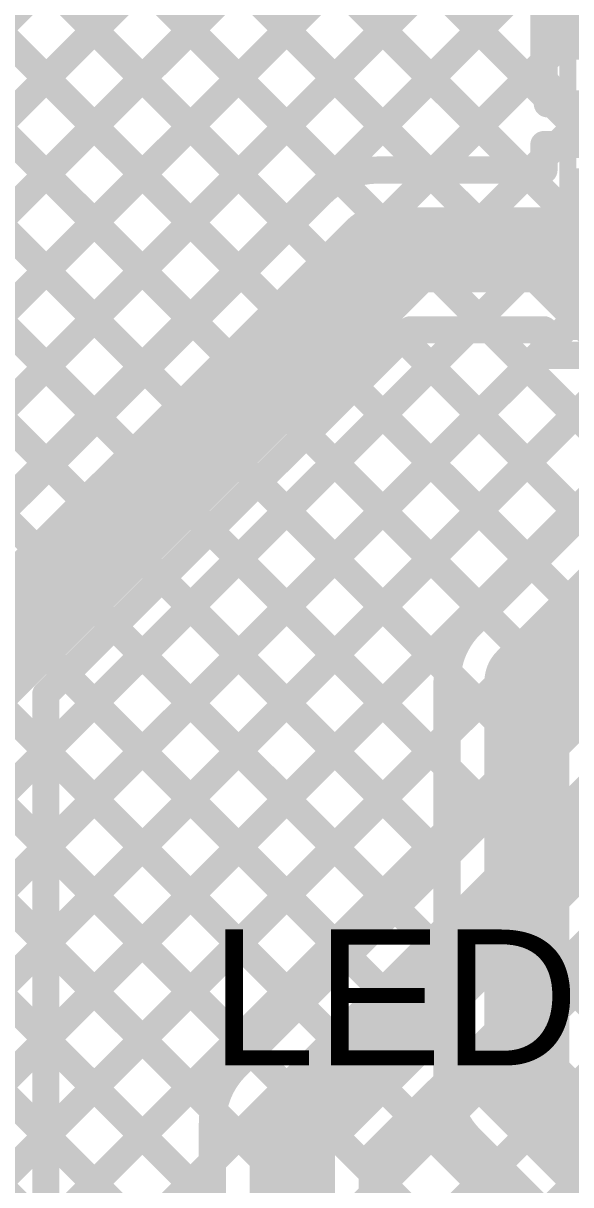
# Model space of a CAD drawing. Header units: millimetres. Extents: x 0 to 214, y 0 to 214.
# Drawn here: x 4.2549 to 4.4159, y 1.0339 to 1.3757 of the extents above; entities that cross this region are included whole.
import ezdxf

# ---------------------------------------------------------------- set-up
doc = ezdxf.new("R2010")
doc.units = ezdxf.units.MM
doc.header["$MEASUREMENT"] = 0
for name, color, linetype in [('BottomLayer', 5, 'Continuous'), ('TopLayer', 1, 'Continuous'), ('TopOverlay', 2, 'Continuous'), ('TopPaste', 8, 'Continuous'), ('TopSolder', 216, 'Continuous')]:
    doc.layers.add(name, color=color, linetype=linetype)
doc.styles.add('Arial', font='', dxfattribs={"height": 0.2})
doc.styles.get('Arial').set_extended_font_data('Arial')

# ---------------------------------------------------------------- blocks, each defined once
blk = doc.blocks.new('RES_0805_44')
at = {"layer": 'TopLayer'}
for points in [[(-0.06, 0.025), (-0.02, 0.025), (-0.02, -0.025), (-0.06, -0.025)], [(0.02, 0.025), (0.06, 0.025), (0.06, -0.025), (0.02, -0.025)]]:
    blk.add_hatch(color=1, dxfattribs=at).paths.add_polyline_path(points)
at = {"layer": 'TopPaste'}
for points in [[(-0.06, 0.025), (-0.02, 0.025), (-0.02, -0.025), (-0.06, -0.025)], [(0.02, 0.025), (0.06, 0.025), (0.06, -0.025), (0.02, -0.025)]]:
    blk.add_hatch(color=8, dxfattribs=at).paths.add_polyline_path(points)
at = {"layer": 'TopSolder'}
for points in [[(-0.064, 0.029), (-0.016, 0.029), (-0.016, -0.029), (-0.064, -0.029)], [(0.016, 0.029), (0.064, 0.029), (0.064, -0.029), (0.016, -0.029)]]:
    blk.add_hatch(color=216, dxfattribs=at).paths.add_polyline_path(points)
at = {"layer": 'TopOverlay', "const_width": 0.005}
for points in [[(0.064, 0.029), (-0.064, 0.029)], [(-0.064, -0.029), (-0.064, 0.029)], [(0.064, -0.029), (0.064, 0.029)], [(0.064, -0.029), (-0.064, -0.029)]]:
    blk.add_lwpolyline(points, dxfattribs=at)
at = {"layer": 'TopOverlay', "const_width": 0.0025}
for points in [[(-0.06525, 0.029, 1), (-0.06275, 0.029, 1)], [(-0.06525, 0.029, 1), (-0.06275, 0.029, 1)], [(0.06275, 0.029, 1), (0.06525, 0.029, 1)], [(0.06275, 0.029, 1), (0.06525, 0.029, 1)], [(-0.06525, -0.029, 1), (-0.06275, -0.029, 1)], [(-0.06525, -0.029, 1), (-0.06275, -0.029, 1)], [(0.06275, -0.029, 1), (0.06525, -0.029, 1)], [(0.06275, -0.029, 1), (0.06525, -0.029, 1)]]:
    blk.add_lwpolyline(points, format="xyb", close=True, dxfattribs=at)

msp = doc.modelspace()

# ---------------------------------------------------------------- linework, layer by layer
at = {"layer": 'BottomLayer'}
for points, const_width in [([(4.179, 1.30514), (4.925, 2.05114)], 0.008), ([(4.179, 1.27686), (4.925, 2.02286)], 0.008), ([(4.179, 1.24858), (4.925, 1.99458)], 0.008), ([(4.179, 1.22029), (4.57804, 1.61933)], 0.008), ([(4.179, 1.61181), (4.57719, 1.21361)], 0.008), ([(4.179, 1.19201), (4.57945, 1.59246)], 0.008), ([(4.179, 1.58352), (4.51256, 1.24996)], 0.008), ([(4.179, 1.16372), (4.583, 1.56772)], 0.008), ([(4.179, 1.55524), (4.48574, 1.2485)], 0.008), ([(4.179, 1.13544), (4.583, 1.53944)], 0.008), ([(4.179, 1.52695), (4.45745, 1.2485)], 0.008), ([(4.179, 1.10715), (4.583, 1.51115)], 0.008), ([(4.179, 1.49867), (4.43306, 1.24461)], 0.008), ([(4.179, 1.07887), (4.583, 1.48287)], 0.008), ([(4.179, 1.47038), (4.41858, 1.23081)], 0.008), ([(4.179, 1.05059), (4.583, 1.45459)], 0.008), ([(4.179, 1.4421), (4.40443, 1.21667)], 0.008), ([(4.179, 1.0223), (4.583, 1.4263)], 0.008), ([(4.179, 1.41382), (4.39029, 1.20253)], 0.008), ([(4.179, 0.99402), (4.583, 1.39802)], 0.008), ([(4.179, 1.38553), (4.37967, 1.18486)], 0.008), ([(4.179, 1.35725), (4.3795, 1.15675)], 0.008), ([(4.179, 1.32896), (4.3795, 1.12846)], 0.008), ([(4.179, 1.30068), (4.3795, 1.10018)], 0.008), ([(4.179, 1.27239), (4.3795, 1.07189)], 0.008), ([(4.179, 1.24411), (4.49611, 0.927)], 0.008), ([(4.3864, 1.19863), (4.42937, 1.2416)], 0.008), ([(4.403, 1.182), (4.446, 1.225)], 0.025), ([(4.179, 1.21583), (4.46783, 0.927)], 0.008), ([(4.403, 1.064), (4.403, 1.182)], 0.025), ([(4.179, 1.18754), (4.44111, 0.92543)], 0.008), ([(4.3795, 1.064), (4.3795, 1.182)], 0.008), ([(4.179, 0.96573), (4.3795, 1.16623)], 0.008), ([(4.179, 1.15926), (4.43034, 0.90792)], 0.008), ([(4.179, 0.93745), (4.3795, 1.13795)], 0.008), ([(4.179, 1.13097), (4.42147, 0.8885)], 0.008), ([(4.179, 0.90916), (4.3795, 1.10966)], 0.008), ([(4.179, 1.10269), (4.39319, 0.8885)], 0.008), ([(4.179, 0.88088), (4.3795, 1.08138)], 0.008), ([(4.403, 1.064), (4.45, 1.017)], 0.025), ([(4.19152, 0.86511), (4.38133, 1.05492)], 0.008), ([(4.3864, 1.04737), (4.43337, 1.0004)], 0.008), ([(4.20566, 0.85097), (4.39423, 1.03954)], 0.008)]:
    msp.add_lwpolyline(points, dxfattribs=dict(at, const_width=const_width))
for points, const_width in [([(4.41658, 1.23081, 1), (4.42058, 1.23081, 1)], 0.004), ([(4.40243, 1.21667, 1), (4.40643, 1.21667, 1)], 0.004), ([(4.38829, 1.20253, 1), (4.39229, 1.20253, 1)], 0.004), ([(4.38438, 1.19862, 1), (4.38838, 1.19862, 1)], 0.004), ([(4.3844, 1.19863, 1), (4.3884, 1.19863, 1)], 0.004), ([(4.3844, 1.19863, 1), (4.3884, 1.19863, 1)], 0.004), ([(4.39675, 1.182, 1), (4.40925, 1.182, 1)], 0.0125), ([(4.39675, 1.182, 1), (4.40925, 1.182, 1)], 0.0125), ([(4.37767, 1.18486, 1), (4.38167, 1.18486, 1)], 0.004), ([(4.3775, 1.182, 1), (4.3815, 1.182, 1)], 0.004), ([(4.3775, 1.182, 1), (4.3815, 1.182, 1)], 0.004), ([(4.3775, 1.182, 1), (4.3815, 1.182, 1)], 0.004), ([(4.3775, 1.16623, 1), (4.3815, 1.16623, 1)], 0.004), ([(4.3775, 1.15675, 1), (4.3815, 1.15675, 1)], 0.004), ([(4.3775, 1.13795, 1), (4.3815, 1.13795, 1)], 0.004), ([(4.3775, 1.12846, 1), (4.3815, 1.12846, 1)], 0.004), ([(4.3775, 1.10966, 1), (4.3815, 1.10966, 1)], 0.004), ([(4.3775, 1.10018, 1), (4.3815, 1.10018, 1)], 0.004), ([(4.3775, 1.08138, 1), (4.3815, 1.08138, 1)], 0.004), ([(4.3775, 1.07189, 1), (4.3815, 1.07189, 1)], 0.004), ([(4.39675, 1.064, 1), (4.40925, 1.064, 1)], 0.0125), ([(4.39675, 1.064, 1), (4.40925, 1.064, 1)], 0.0125), ([(4.3775, 1.064, 1), (4.3815, 1.064, 1)], 0.004), ([(4.3775, 1.064, 1), (4.3815, 1.064, 1)], 0.004), ([(4.3775, 1.064, 1), (4.3815, 1.064, 1)], 0.004), ([(4.37932, 1.05492, 1), (4.38333, 1.05492, 1)], 0.004), ([(4.38438, 1.04738, 1), (4.38838, 1.04738, 1)], 0.004), ([(4.3844, 1.04737, 1), (4.3884, 1.04737, 1)], 0.004), ([(4.3844, 1.04737, 1), (4.3884, 1.04737, 1)], 0.004), ([(4.39223, 1.03954, 1), (4.39623, 1.03954, 1)], 0.004)]:
    msp.add_lwpolyline(points, format="xyb", close=True, dxfattribs=dict(at, const_width=const_width))
at = {"layer": 'BottomLayer', "const_width": 0.008}
for points in [[(4.3795, 1.182, -0.199188), (4.3864, 1.19863)], [(4.3795, 1.182, -0.198912), (4.38638, 1.19862)], [(4.3864, 1.04737, -0.199188), (4.3795, 1.064)], [(4.38638, 1.04738, -0.198912), (4.3795, 1.064)]]:
    msp.add_lwpolyline(points, format="xyb", dxfattribs=at)
at = {"layer": 'TopLayer'}
for points, const_width in [([(3.981, 1.10714), (4.44586, 1.572)], 0.008), ([(3.98264, 1.05222), (4.50242, 1.572)], 0.008), ([(3.98584, 1.0837), (4.47414, 1.572)], 0.008), ([(3.99994, 1.04124), (4.53071, 1.572)], 0.008), ([(4.07738, 1.572), (4.33308, 1.31631)], 0.008), ([(4.10567, 1.572), (4.34794, 1.32973)], 0.008), ([(4.13395, 1.572), (4.37345, 1.3325)], 0.008), ([(4.16224, 1.572), (4.40174, 1.3325)], 0.008), ([(4.19052, 1.572), (4.409, 1.35352)], 0.008), ([(4.06051, 1.56059), (4.31893, 1.30217)], 0.008), ([(4.04636, 1.54645), (4.30479, 1.28802)], 0.008), ([(4.03222, 1.53231), (4.29065, 1.27388)], 0.008), ([(4.01808, 1.51817), (4.27651, 1.25974)], 0.008), ([(4.00394, 1.50403), (4.26236, 1.2456)], 0.008), ([(4.02823, 1.04124), (4.409, 1.42201)], 0.008), ([(4.408, 1.358), (4.408, 1.42)], 0.008), ([(4.05651, 1.04124), (4.408, 1.39272)], 0.008), ([(4.37606, 1.3325), (4.408, 1.36444)], 0.008), ([(4.409, 1.352), (4.409, 1.358)], 0.008), ([(4.409, 1.352), (4.58963, 1.352)], 0.008), ([(4.41052, 1.352), (4.42252, 1.34)], 0.008), ([(4.41185, 1.34), (4.42385, 1.352)], 0.008), ([(4.408, 1.3325), (4.408, 1.34)], 0.008), ([(4.408, 1.34), (4.4775, 1.34)], 0.008), ([(4.408, 1.33615), (4.41185, 1.34)], 0.008), ([(4.40435, 1.3325), (4.408, 1.33615)], 0.008), ([(4.359, 1.3325), (4.408, 1.3325)], 0.008), ([(4.2214, 1.20463), (4.34237, 1.3256)], 0.008), ([(4.238, 1.188), (4.359, 1.309)], 0.025), ([(4.359, 1.309), (4.444, 1.309)], 0.025), ([(4.2615, 1.17827), (4.36873, 1.2855)], 0.008), ([(4.2615, 1.16137), (4.38563, 1.2855)], 0.008), ([(4.36873, 1.2855), (4.408, 1.2855)], 0.008), ([(4.39217, 1.2855), (4.49962, 1.17805)], 0.008), ([(4.408, 1.278), (4.408, 1.2855)], 0.008), ([(4.36631, 1.28308), (4.47133, 1.17805)], 0.008), ([(4.2615, 1.13309), (4.408, 1.27959)], 0.008), ([(4.2615, 1.07652), (4.46298, 1.278)], 0.008), ([(4.2615, 1.1048), (4.4347, 1.278)], 0.008), ([(4.408, 1.278), (4.48, 1.278)], 0.008), ([(4.2615, 1.04823), (4.4825, 1.26923)], 0.008), ([(4.35217, 1.26893), (4.44305, 1.17805)], 0.008), ([(4.33803, 1.25479), (4.42081, 1.172)], 0.008), ([(4.2615, 1.01995), (4.4825, 1.24095)], 0.008), ([(4.32388, 1.24065), (4.40665, 1.15788)], 0.008), ([(4.30974, 1.22651), (4.39251, 1.14374)], 0.008), ([(4.2956, 1.21236), (4.37836, 1.1296)], 0.008), ([(4.28146, 1.19822), (4.36422, 1.11546)], 0.008), ([(4.26731, 1.18408), (4.35008, 1.10131)], 0.008), ([(4.2615, 0.546), (4.2615, 1.17827)], 0.008), ([(4.3174, 1.06863), (4.41992, 1.17115)], 0.008), ([(4.334, 1.052), (4.43655, 1.15455)], 0.025), ([(4.2615, 1.16161), (4.33594, 1.08717)], 0.008), ([(4.2615, 1.13333), (4.3218, 1.07303)], 0.008), ([(4.3575, 1.04227), (4.44629, 1.13105)], 0.008), ([(4.3575, 1.0311), (4.45746, 1.13105)], 0.008), ([(4.2615, 1.10504), (4.3108, 1.05574)], 0.008), ([(4.4116, 1.09636), (4.523, 0.98496)], 0.008), ([(4.39746, 1.08222), (4.523, 0.95668)], 0.008), ([(4.2615, 1.07676), (4.3105, 1.02776)], 0.008), ([(4.3575, 1.00281), (4.43326, 1.07857)], 0.008), ([(4.3575, 0.97453), (4.45032, 1.06735)], 0.008), ([(4.38331, 1.06808), (4.52022, 0.93117)], 0.008), ([(4.334, 0.782), (4.334, 1.052)], 0.025), ([(4.36917, 1.05394), (4.49194, 0.93117)], 0.008), ([(4.3105, 0.782), (4.3105, 1.052)], 0.008), ([(4.2615, 1.04847), (4.3105, 0.99947)], 0.008), ([(4.3575, 0.782), (4.3575, 1.04227)], 0.008), ([(4.2615, 0.99166), (4.3105, 1.04066)], 0.008), ([(4.3575, 1.03733), (4.46733, 0.9275)], 0.008)]:
    msp.add_lwpolyline(points, dxfattribs=dict(at, const_width=const_width))
for points, const_width in [([(4.406, 1.36444, 1), (4.41, 1.36444, 1)], 0.004), ([(4.406, 1.358, 1), (4.41, 1.358, 1)], 0.004), ([(4.407, 1.358, 1), (4.411, 1.358, 1)], 0.004), ([(4.407, 1.35352, 1), (4.411, 1.35352, 1)], 0.004), ([(4.407, 1.352, 1), (4.411, 1.352, 1)], 0.004), ([(4.407, 1.352, 1), (4.411, 1.352, 1)], 0.004), ([(4.40852, 1.352, 1), (4.41252, 1.352, 1)], 0.004), ([(4.406, 1.34, 1), (4.41, 1.34, 1)], 0.004), ([(4.406, 1.34, 1), (4.41, 1.34, 1)], 0.004), ([(4.40985, 1.34, 1), (4.41385, 1.34, 1)], 0.004), ([(4.40985, 1.34, 1), (4.41385, 1.34, 1)], 0.004), ([(4.406, 1.33615, 1), (4.41, 1.33615, 1)], 0.004), ([(4.406, 1.33615, 1), (4.41, 1.33615, 1)], 0.004), ([(4.34594, 1.32973, 1), (4.34994, 1.32973, 1)], 0.004), ([(4.357, 1.3325, 1), (4.361, 1.3325, 1)], 0.004), ([(4.357, 1.3325, 1), (4.361, 1.3325, 1)], 0.004), ([(4.357, 1.3325, 1), (4.361, 1.3325, 1)], 0.004), ([(4.37145, 1.3325, 1), (4.37545, 1.3325, 1)], 0.004), ([(4.37406, 1.3325, 1), (4.37806, 1.3325, 1)], 0.004), ([(4.39974, 1.3325, 1), (4.40374, 1.3325, 1)], 0.004), ([(4.40235, 1.3325, 1), (4.40635, 1.3325, 1)], 0.004), ([(4.406, 1.3325, 1), (4.41, 1.3325, 1)], 0.004), ([(4.406, 1.3325, 1), (4.41, 1.3325, 1)], 0.004), ([(4.34037, 1.3256, 1), (4.34437, 1.3256, 1)], 0.004), ([(4.34037, 1.3256, 1), (4.34437, 1.3256, 1)], 0.004), ([(4.34038, 1.32562, 1), (4.34438, 1.32562, 1)], 0.004), ([(4.33108, 1.31631, 1), (4.33508, 1.31631, 1)], 0.004), ([(4.35275, 1.309, 1), (4.36525, 1.309, 1)], 0.0125), ([(4.35275, 1.309, 1), (4.36525, 1.309, 1)], 0.0125), ([(4.31693, 1.30217, 1), (4.32093, 1.30217, 1)], 0.004), ([(4.30279, 1.28802, 1), (4.30679, 1.28802, 1)], 0.004), ([(4.36673, 1.2855, 1), (4.37073, 1.2855, 1)], 0.004), ([(4.36673, 1.2855, 1), (4.37073, 1.2855, 1)], 0.004), ([(4.38363, 1.2855, 1), (4.38763, 1.2855, 1)], 0.004), ([(4.39017, 1.2855, 1), (4.39417, 1.2855, 1)], 0.004), ([(4.406, 1.2855, 1), (4.41, 1.2855, 1)], 0.004), ([(4.406, 1.2855, 1), (4.41, 1.2855, 1)], 0.004), ([(4.36431, 1.28308, 1), (4.36831, 1.28308, 1)], 0.004), ([(4.406, 1.27959, 1), (4.41, 1.27959, 1)], 0.004), ([(4.406, 1.278, 1), (4.41, 1.278, 1)], 0.004), ([(4.406, 1.278, 1), (4.41, 1.278, 1)], 0.004), ([(4.28865, 1.27388, 1), (4.29265, 1.27388, 1)], 0.004), ([(4.35017, 1.26893, 1), (4.35417, 1.26893, 1)], 0.004), ([(4.27451, 1.25974, 1), (4.27851, 1.25974, 1)], 0.004), ([(4.33603, 1.25479, 1), (4.34002, 1.25479, 1)], 0.004), ([(4.26036, 1.2456, 1), (4.26436, 1.2456, 1)], 0.004), ([(4.32188, 1.24065, 1), (4.32588, 1.24065, 1)], 0.004), ([(4.30774, 1.22651, 1), (4.31174, 1.22651, 1)], 0.004), ([(4.2936, 1.21236, 1), (4.2976, 1.21236, 1)], 0.004), ([(4.27946, 1.19822, 1), (4.28346, 1.19822, 1)], 0.004), ([(4.26531, 1.18408, 1), (4.26931, 1.18408, 1)], 0.004), ([(4.2595, 1.17827, 1), (4.2635, 1.17827, 1)], 0.004), ([(4.2595, 1.17827, 1), (4.2635, 1.17827, 1)], 0.004), ([(4.2595, 1.16161, 1), (4.2635, 1.16161, 1)], 0.004), ([(4.2595, 1.16137, 1), (4.2635, 1.16137, 1)], 0.004), ([(4.40465, 1.15788, 1), (4.40865, 1.15788, 1)], 0.004), ([(4.39051, 1.14374, 1), (4.39451, 1.14374, 1)], 0.004), ([(4.2595, 1.13333, 1), (4.2635, 1.13333, 1)], 0.004), ([(4.2595, 1.13309, 1), (4.2635, 1.13309, 1)], 0.004), ([(4.37636, 1.1296, 1), (4.38036, 1.1296, 1)], 0.004), ([(4.36222, 1.11546, 1), (4.36622, 1.11546, 1)], 0.004), ([(4.2595, 1.10504, 1), (4.2635, 1.10504, 1)], 0.004), ([(4.2595, 1.1048, 1), (4.2635, 1.1048, 1)], 0.004), ([(4.34808, 1.10131, 1), (4.35208, 1.10131, 1)], 0.004), ([(4.4096, 1.09636, 1), (4.4136, 1.09636, 1)], 0.004), ([(4.33394, 1.08717, 1), (4.33794, 1.08717, 1)], 0.004), ([(4.39546, 1.08222, 1), (4.39946, 1.08222, 1)], 0.004), ([(4.2595, 1.07676, 1), (4.2635, 1.07676, 1)], 0.004), ([(4.2595, 1.07652, 1), (4.2635, 1.07652, 1)], 0.004), ([(4.3198, 1.07303, 1), (4.3238, 1.07303, 1)], 0.004), ([(4.31538, 1.06862, 1), (4.31938, 1.06862, 1)], 0.004), ([(4.3154, 1.06863, 1), (4.3194, 1.06863, 1)], 0.004), ([(4.3154, 1.06863, 1), (4.3194, 1.06863, 1)], 0.004), ([(4.38131, 1.06808, 1), (4.38531, 1.06808, 1)], 0.004), ([(4.32775, 1.052, 1), (4.34025, 1.052, 1)], 0.0125), ([(4.32775, 1.052, 1), (4.34025, 1.052, 1)], 0.0125), ([(4.3088, 1.05574, 1), (4.3128, 1.05574, 1)], 0.004), ([(4.36717, 1.05394, 1), (4.37117, 1.05394, 1)], 0.004), ([(4.3085, 1.052, 1), (4.3125, 1.052, 1)], 0.004), ([(4.3085, 1.052, 1), (4.3125, 1.052, 1)], 0.004), ([(4.3085, 1.052, 1), (4.3125, 1.052, 1)], 0.004), ([(4.2595, 1.04847, 1), (4.2635, 1.04847, 1)], 0.004), ([(4.2595, 1.04823, 1), (4.2635, 1.04823, 1)], 0.004), ([(4.3555, 1.04227, 1), (4.3595, 1.04227, 1)], 0.004), ([(4.3555, 1.04227, 1), (4.3595, 1.04227, 1)], 0.004), ([(4.3085, 1.04066, 1), (4.3125, 1.04066, 1)], 0.004), ([(4.3555, 1.03733, 1), (4.3595, 1.03733, 1)], 0.004), ([(4.3555, 1.0311, 1), (4.3595, 1.0311, 1)], 0.004)]:
    msp.add_lwpolyline(points, format="xyb", close=True, dxfattribs=dict(at, const_width=const_width))
at = {"layer": 'TopLayer', "const_width": 0.008}
for points in [[(4.34237, 1.3256, -0.199188), (4.359, 1.3325)], [(4.34238, 1.32562, -0.198912), (4.359, 1.3325)], [(4.3105, 1.052, -0.199188), (4.3174, 1.06863)], [(4.3105, 1.052, -0.198912), (4.31738, 1.06862)]]:
    msp.add_lwpolyline(points, format="xyb", dxfattribs=at)

# ---------------------------------------------------------------- block references
at = {"rotation": 270}
msp.add_blockref('RES_0805_44', (4.444, 1.349), dxfattribs=at)

# ---------------------------------------------------------------- texts
at = {"layer": 'TopOverlay', "style": 'Arial'}
msp.add_text('LED6', height=0.04, dxfattribs=at).set_placement((4.30969, 1.06901))

doc.saveas('drawing.dxf')
